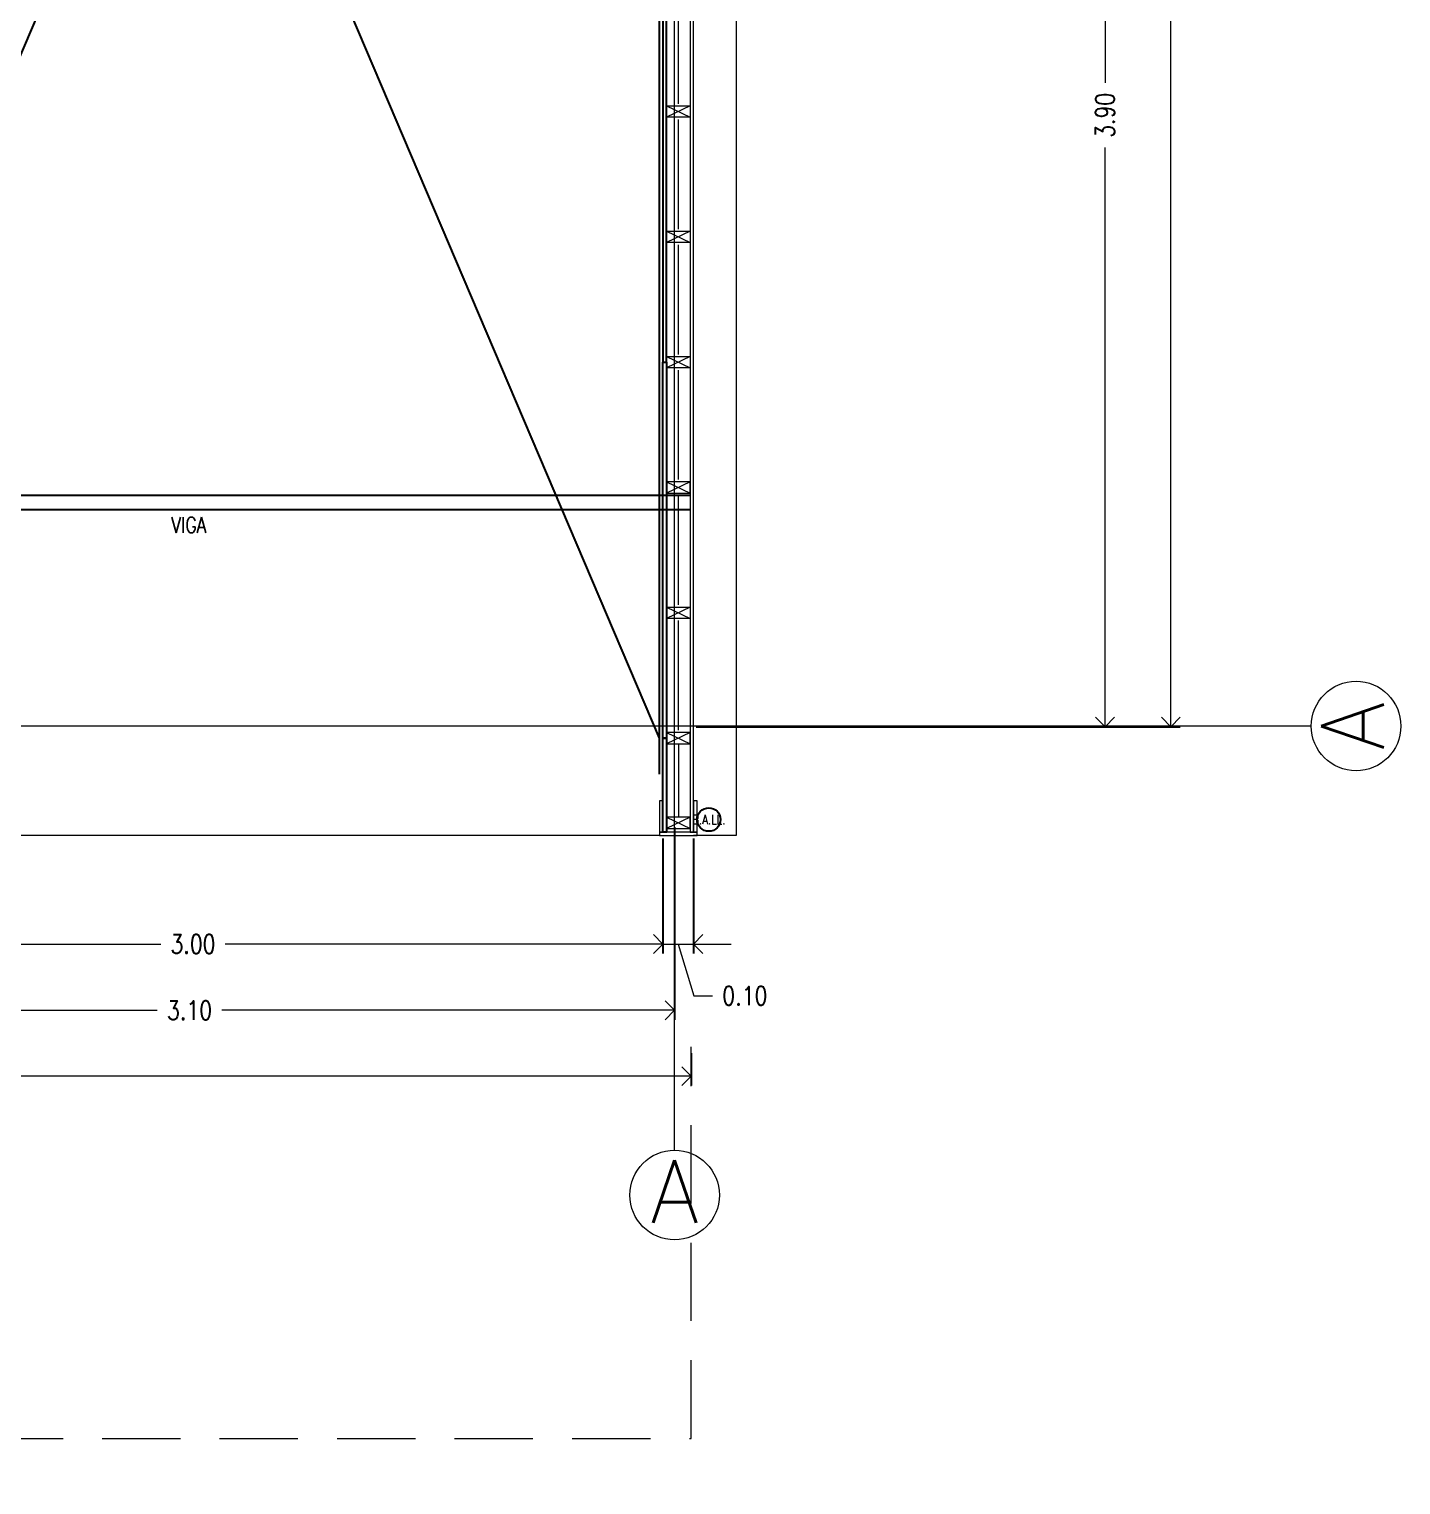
# Model space of a CAD drawing. Header units: inches. Extents: x 10.8 to 60.4, y 12.2 to 79.7.
# Drawn here: x 30.196 to 34.575, y 32.81 to 37.457 of the extents above; entities that cross this region are included whole.
import ezdxf
from ezdxf.enums import TextEntityAlignment as Align

# ---------------------------------------------------------------- set-up
doc = ezdxf.new("R2010")
doc.units = ezdxf.units.IN
doc.header["$MEASUREMENT"] = 0
doc.linetypes.add('HIDDEN', pattern=[0.375, 0.25, -0.125])
doc.layers.get('DEFPOINTS').update_dxf_attribs({"color": 210})
for name, color, linetype, lineweight in [('A-ANNO-DIMS', 3, 'Continuous', 18), ('A-ANNO-SYMB', 3, 'Continuous', 18), ('A-ANNO-TEXT', 3, 'Continuous', 18), ('A-DETL-MBND', 3, 'Continuous', 18), ('A-DETL-MCUT', 4, 'Continuous', 25), ('A-ELEV-IDEN', 3, 'Continuous', 18), ('A-ELEV-MBE2', 4, 'Continuous', 25), ('A-WALL-PATT', 8, 'Continuous', 18), ('A-WALL-STUD', 3, 'Continuous', 18)]:
    doc.layers.add(name, color=color, linetype=linetype, lineweight=lineweight)
doc.styles.add('E-ROMANS', font='romans.shx', dxfattribs={"width": 0.8})
doc.dimstyles.new('E-0050_ARW_12', dxfattribs={"dimscale": 0.001, "dimtxt": 60, "dimasz": 60, "dimexe": 30, "dimexo": 20, "dimgap": 30, "dimtad": 0, "dimzin": 0, "dimdsep": 46, "dimtxsty": 'E-ROMANS', "dimblk": 'OPEN90', "dimcen": 30, "dimclrd": 256, "dimclre": 256, "dimclrt": 256, "dimadec": 0, "dimazin": 0, "dimtfac": 1, "dimtmove": 1, "dimatfit": 3, "dimldrblk": 'OPEN90', "dimfxl": 1, "dimtfill": 1, "dimtolj": 1, "dimtzin": 0, "dimlwd": -1, "dimarcsym": 0})

# ---------------------------------------------------------------- blocks, each defined once
blk = doc.blocks.new('_Open90')
at = {"color": 0, "linetype": 'ByBlock', "lineweight": -2}
for p, q in [((0, 0), (-1, 0)), ((-0.5, 0.5), (0, 0)), ((0, 0), (-0.5, -0.5))]:
    blk.add_line(p, q, dxfattribs=at)
blk = doc.blocks.new('*D812')
at = {"layer": 'A-ANNO-DIMS', "lineweight": -2, "transparency": 16777216}
for p, q in [((29.2189, 35.2724), (29.2189, 34.506)), ((32.219, 34.8734), (32.219, 34.506))]:
    blk.add_line(p, q, dxfattribs=at)
at = {"layer": 'A-ANNO-DIMS', "transparency": 16777216}
for p, q in [((29.2789, 34.536), (30.6158, 34.536)), ((32.159, 34.536), (30.8221, 34.536))]:
    blk.add_line(p, q, dxfattribs=at)
at = {"layer": 'DEFPOINTS', "color": 0, "transparency": 16777216}
for p in [(29.2189, 35.2924), (32.219, 34.8934), (32.219, 34.536)]:
    blk.add_point(p, dxfattribs=at)
at = {"layer": 'A-ANNO-DIMS', "transparency": 16777216, "xscale": 0.06, "yscale": 0.06, "zscale": 0.06, "rotation": 180}
blk.add_blockref('_Open90', (29.2189, 34.536), dxfattribs=at)
at = {"layer": 'A-ANNO-DIMS', "transparency": 16777216, "xscale": 0.06, "yscale": 0.06, "zscale": 0.06}
blk.add_blockref('_Open90', (32.219, 34.536), dxfattribs=at)
at = {"layer": 'A-ANNO-DIMS', "transparency": 16777216, "insert": (30.7189, 34.536), "char_height": 0.06, "attachment_point": 5, "style": 'E-ROMANS', "bg_fill": 3, "box_fill_scale": 1.25, "bg_fill_color": 256, "bg_fill_true_color": 13158600, "bg_fill_transparency": 0}
blk.add_mtext('\\A1;3.00', dxfattribs=at)
blk = doc.blocks.new('*D872')
at = {"layer": 'A-ANNO-DIMS', "lineweight": -2, "transparency": 16777216}
for p, q in [((29.1594, 35.1974), (29.1594, 34.2946)), ((32.2564, 34.9094), (32.2564, 34.2946))]:
    blk.add_line(p, q, dxfattribs=at)
at = {"layer": 'A-ANNO-DIMS', "transparency": 16777216}
for p, q in [((29.2194, 34.3246), (30.6048, 34.3246)), ((32.1964, 34.3246), (30.8111, 34.3246))]:
    blk.add_line(p, q, dxfattribs=at)
at = {"layer": 'DEFPOINTS', "color": 0, "transparency": 16777216}
for p in [(29.1594, 35.2174), (32.2564, 34.9294), (32.2564, 34.3246)]:
    blk.add_point(p, dxfattribs=at)
at = {"layer": 'A-ANNO-DIMS', "transparency": 16777216, "xscale": 0.06, "yscale": 0.06, "zscale": 0.06, "rotation": 180}
blk.add_blockref('_Open90', (29.1594, 34.3246), dxfattribs=at)
at = {"layer": 'A-ANNO-DIMS', "transparency": 16777216, "xscale": 0.06, "yscale": 0.06, "zscale": 0.06}
blk.add_blockref('_Open90', (32.2564, 34.3246), dxfattribs=at)
at = {"layer": 'A-ANNO-DIMS', "transparency": 16777216, "insert": (30.7079, 34.3246), "char_height": 0.06, "attachment_point": 5, "style": 'E-ROMANS', "bg_fill": 3, "box_fill_scale": 1.25, "bg_fill_color": 256, "bg_fill_true_color": 13158600, "bg_fill_transparency": 0}
blk.add_mtext('\\A1;3.10', dxfattribs=at)
blk = doc.blocks.new('*D1044')
at = {"layer": 'A-ANNO-DIMS', "lineweight": -2, "transparency": 16777216}
for p, q in [((32.219, 34.8734), (32.219, 34.506)), ((32.317, 34.8734), (32.317, 34.506))]:
    blk.add_line(p, q, dxfattribs=at)
at = {"layer": 'A-ANNO-DIMS', "transparency": 16777216}
for p, q in [((32.159, 34.536), (32.099, 34.536)), ((32.219, 34.536), (32.317, 34.536)), ((32.219, 34.536), (32.317, 34.536)), ((32.268, 34.536), (32.3175, 34.371)), ((32.377, 34.536), (32.437, 34.536)), ((32.3175, 34.371), (32.3775, 34.371))]:
    blk.add_line(p, q, dxfattribs=at)
at = {"layer": 'DEFPOINTS', "color": 0, "transparency": 16777216}
for p in [(32.219, 34.8934), (32.317, 34.8934), (32.317, 34.536)]:
    blk.add_point(p, dxfattribs=at)
at = {"layer": 'A-ANNO-DIMS', "transparency": 16777216, "xscale": 0.06, "yscale": 0.06, "zscale": 0.06}
blk.add_blockref('_Open90', (32.219, 34.536), dxfattribs=at)
at = {"layer": 'A-ANNO-DIMS', "transparency": 16777216, "xscale": 0.06, "yscale": 0.06, "zscale": 0.06, "rotation": 180}
blk.add_blockref('_Open90', (32.317, 34.536), dxfattribs=at)
at = {"layer": 'A-ANNO-DIMS', "transparency": 16777216, "insert": (32.4806, 34.371), "char_height": 0.06, "attachment_point": 5, "style": 'E-ROMANS', "bg_fill": 3, "box_fill_scale": 1.25, "bg_fill_color": 256, "bg_fill_true_color": 13158600, "bg_fill_transparency": 0}
blk.add_mtext('\\A1;0.10', dxfattribs=at)
blk = doc.blocks.new('*D1066')
at = {"layer": 'A-ANNO-DIMS', "lineweight": -2, "transparency": 16777216}
for p, q in [((32.325, 39.1329), (33.6605, 39.1329)), ((32.3251, 35.2299), (33.6605, 35.2299))]:
    blk.add_line(p, q, dxfattribs=at)
at = {"layer": 'A-ANNO-DIMS', "transparency": 16777216}
for p, q in [((33.6305, 39.0729), (33.6305, 37.2846)), ((33.6305, 35.2899), (33.6305, 37.0783))]:
    blk.add_line(p, q, dxfattribs=at)
at = {"layer": 'DEFPOINTS', "color": 0, "transparency": 16777216}
for p in [(32.305, 39.1329), (32.3051, 35.2299), (33.6305, 35.2299)]:
    blk.add_point(p, dxfattribs=at)
at = {"layer": 'A-ANNO-DIMS', "transparency": 16777216, "xscale": 0.06, "yscale": 0.06, "zscale": 0.06}
for p, rotation in [((33.6305, 39.1329), 90), ((33.6305, 35.2299), 270)]:
    blk.add_blockref('_Open90', p, dxfattribs=dict(at, rotation=rotation))
at = {"layer": 'A-ANNO-DIMS', "transparency": 16777216, "insert": (33.6305, 37.1814), "char_height": 0.06, "attachment_point": 5, "rotation": 90, "style": 'E-ROMANS', "bg_fill": 3, "box_fill_scale": 1.25, "bg_fill_color": 256, "bg_fill_true_color": 13158600, "bg_fill_transparency": 0}
blk.add_mtext('\\A1;3.90', dxfattribs=at)
blk = doc.blocks.new('*D885')
at = {"layer": 'A-ANNO-DIMS', "lineweight": -2, "transparency": 16777216}
for p, q in [((32.325, 42.1319), (33.8708, 42.1319)), ((32.325, 35.2299), (33.8708, 35.2299))]:
    blk.add_line(p, q, dxfattribs=at)
at = {"layer": 'A-ANNO-DIMS', "transparency": 16777216}
for p, q in [((33.8408, 42.0719), (33.8408, 38.7829)), ((33.8408, 35.2899), (33.8408, 38.5789))]:
    blk.add_line(p, q, dxfattribs=at)
at = {"layer": 'DEFPOINTS', "color": 0, "transparency": 16777216}
for p in [(32.305, 42.1319), (32.305, 35.2299), (33.8408, 35.2299)]:
    blk.add_point(p, dxfattribs=at)
at = {"layer": 'A-ANNO-DIMS', "transparency": 16777216, "xscale": 0.06, "yscale": 0.06, "zscale": 0.06}
for p, rotation in [((33.8408, 42.1319), 90), ((33.8408, 35.2299), 270)]:
    blk.add_blockref('_Open90', p, dxfattribs=dict(at, rotation=rotation))
at = {"layer": 'A-ANNO-DIMS', "transparency": 16777216, "insert": (33.8408, 38.6809), "char_height": 0.06, "attachment_point": 5, "rotation": 90, "style": 'E-ROMANS', "bg_fill": 3, "box_fill_scale": 1.25, "bg_fill_color": 256, "bg_fill_true_color": 13158600, "bg_fill_transparency": 0}
blk.add_mtext('\\A1;6.90', dxfattribs=at)
blk = doc.blocks.new('*D1075')
at = {"layer": 'A-ANNO-DIMS', "lineweight": -2, "transparency": 16777216}
for p, q in [((26.0099, 34.1875), (26.0099, 34.0845)), ((32.309, 34.1875), (32.309, 34.0845))]:
    blk.add_line(p, q, dxfattribs=at)
at = {"layer": 'A-ANNO-DIMS', "transparency": 16777216}
for p, q in [((26.0699, 34.1145), (29.0574, 34.1145)), ((32.249, 34.1145), (29.2614, 34.1145))]:
    blk.add_line(p, q, dxfattribs=at)
at = {"layer": 'DEFPOINTS', "color": 0, "transparency": 16777216}
for p in [(26.0099, 34.2075), (32.309, 34.2075), (32.309, 34.1145)]:
    blk.add_point(p, dxfattribs=at)
at = {"layer": 'A-ANNO-DIMS', "transparency": 16777216, "xscale": 0.06, "yscale": 0.06, "zscale": 0.06, "rotation": 180}
blk.add_blockref('_Open90', (26.0099, 34.1145), dxfattribs=at)
at = {"layer": 'A-ANNO-DIMS', "transparency": 16777216, "xscale": 0.06, "yscale": 0.06, "zscale": 0.06}
blk.add_blockref('_Open90', (32.309, 34.1145), dxfattribs=at)
at = {"layer": 'A-ANNO-DIMS', "transparency": 16777216, "insert": (29.1594, 34.1145), "char_height": 0.06, "attachment_point": 5, "style": 'E-ROMANS', "bg_fill": 3, "box_fill_scale": 1.25, "bg_fill_color": 256, "bg_fill_true_color": 13158600, "bg_fill_transparency": 0}
blk.add_mtext('\\A1;6.30', dxfattribs=at)

msp = doc.modelspace()

# ---------------------------------------------------------------- linework, layer by layer
at = {"layer": 'A-ANNO-SYMB'}
for p, q in [((32.2564, 33.8778), (32.2564, 44.2823)), ((34.2889, 35.2319), (11.4546, 35.2319))]:
    msp.add_line(p, q, dxfattribs=at)
for centre in [(34.4319, 35.2319), (32.2564, 33.7348)]:
    msp.add_circle(centre, 0.143, dxfattribs=at)
at = {"layer": 'A-ANNO-TEXT', "linetype": 'HIDDEN'}
msp.add_lwpolyline([(26.0099, 34.2075), (26.0099, 32.9578), (29.018, 32.9578), (29.161, 32.8096), (29.304, 32.9578), (32.309, 32.9578), (32.309, 34.2075)], dxfattribs=at)
at = {"layer": 'A-DETL-MBND'}
msp.add_lwpolyline([(32.306, 42.3934), (32.306, 34.8934), (32.317, 34.8934), (32.317, 42.3934)], close=True, dxfattribs=at)
at = {"layer": 'A-DETL-MCUT'}
for points in [[(32.231, 36.3934), (32.231, 37.5934), (32.219, 37.5934), (32.219, 36.3934)], [(32.219, 35.1934), (32.219, 36.3934), (32.231, 36.3934), (32.231, 35.1934)], [(32.219, 34.8934), (32.219, 35.1934), (32.231, 35.1934), (32.231, 34.8934)]]:
    msp.add_lwpolyline(points, close=True, dxfattribs=at)
at = {"layer": 'A-ELEV-IDEN'}
msp.add_line((32.2069, 34.8824), (26.1119, 34.8824), dxfattribs=at)
msp.add_lwpolyline([(32.317, 42.4044), (32.4526, 42.4044), (32.4526, 34.8824), (32.317, 34.8824)], dxfattribs=at)
at = {"layer": 'A-ELEV-MBE2'}
msp.add_line((32.208, 35.0782), (32.208, 42.2934), dxfattribs=at)
at = {"layer": 'A-ELEV-MBE2', "ltscale": 7}
msp.add_line((29.2279, 35.1714), (32.2069, 42.1454), dxfattribs=at)
at = {"layer": 'A-ELEV-MBE2', "ltscale": 0.05}
msp.add_circle((32.3655, 34.9335), 0.0375, dxfattribs=at)
at = {"layer": 'A-WALL-PATT', "ltscale": 0.1}
for p, q in [((32.2685, 37.2184), (32.2685, 37.5684)), ((32.2685, 36.8184), (32.2685, 37.1684)), ((32.2685, 36.4184), (32.2685, 36.7684)), ((32.2685, 36.0184), (32.2685, 36.3684)), ((32.2685, 35.6184), (32.2685, 35.9684))]:
    msp.add_line(p, q, dxfattribs=at)

# ---------------------------------------------------------------- texts
at = {"layer": 'A-ANNO-TEXT', "attachment_point": 5, "style": 'E-ROMANS'}
for s, insert, char_height in [('\\pi-0.15,l0.15,t0.15;VIGA', (30.7058, 35.8739), 0.05), ('\\pi-0.09,l0.09,t0.09;B.A.LL.', (32.3655, 34.9335), 0.03)]:
    msp.add_mtext(s, dxfattribs=dict(at, insert=insert, char_height=char_height))
at = {"layer": 'A-ANNO-TEXT', "style": 'E-ROMANS'}
msp.add_attdef('A', text='0.00', height=0.2, rotation=90, dxfattribs=at).set_placement((34.4208, 35.2319), align=Align.MIDDLE_CENTER)
msp.add_attdef('A', text='0.00', height=0.2, dxfattribs=at).set_placement((32.2564, 33.7459), align=Align.MIDDLE_CENTER)

# ---------------------------------------------------------------- next in the draw order: dimensions: what is measured, and where the dimension line sits
at = {"layer": 'A-ANNO-DIMS'}
dim = msp.add_linear_dim(base=(33.6305, 35.2299), p1=(32.305, 39.1329), p2=(32.3051, 35.2299), angle=90, dimstyle='E-0050_ARW_12', dxfattribs=at)
dim.commit()
dim.dimension.update_dxf_attribs({"geometry": '*D1066', "text_midpoint": (33.6305, 37.1814)})
for base, p1, p2, picture, middle in [((32.219, 34.536), (29.2189, 35.2924), (32.219, 34.8934), '*D812', (30.7189, 34.536)), ((32.309, 34.1145), (26.0099, 34.2075), (32.309, 34.2075), '*D1075', (29.1594, 34.1145))]:
    dim = msp.add_linear_dim(base=base, p1=p1, p2=p2, dimstyle='E-0050_ARW_12', dxfattribs=at)
    dim.commit()
    dim.dimension.update_dxf_attribs({"geometry": picture, "text_midpoint": middle})

# ---------------------------------------------------------------- next in the draw order: linework, layer by layer
at = {"layer": 'A-ELEV-MBE2', "ltscale": 7}
msp.add_line((29.2279, 42.1924), (32.2069, 35.1934), dxfattribs=at)

# ---------------------------------------------------------------- next in the draw order: dimensions: what is measured, and where the dimension line sits
at = {"layer": 'A-ANNO-DIMS'}
dim = msp.add_linear_dim(base=(33.8408, 35.2299), p1=(32.305, 42.1319), p2=(32.305, 35.2299), angle=90, dimstyle='E-0050_ARW_12', dxfattribs=at)
dim.commit()
dim.dimension.update_dxf_attribs({"geometry": '*D885', "text_midpoint": (33.8408, 38.6809)})

# ---------------------------------------------------------------- next in the draw order: linework, layer by layer
at = {"layer": 'A-ELEV-MBE2'}
for p, q in [((29.1319, 35.9684), (32.306, 35.9684)), ((29.1319, 35.9234), (32.306, 35.9234))]:
    msp.add_line(p, q, dxfattribs=at)
at = {"layer": 'A-WALL-STUD'}
for p, q in [((32.231, 37.2114), (32.306, 37.1754)), ((32.306, 37.2114), (32.231, 37.1754)), ((32.231, 36.8114), (32.306, 36.7754)), ((32.306, 36.8114), (32.231, 36.7754)), ((32.231, 36.4114), (32.306, 36.3754)), ((32.306, 36.4114), (32.231, 36.3754)), ((32.306, 36.0114), (32.231, 35.9754)), ((32.231, 36.0114), (32.306, 35.9754)), ((32.231, 35.6114), (32.306, 35.5754)), ((32.306, 35.6114), (32.231, 35.5754))]:
    msp.add_line(p, q, dxfattribs=at)
for points in [[(32.231, 37.2114), (32.306, 37.2114), (32.306, 37.1754), (32.231, 37.1754)], [(32.231, 36.8114), (32.306, 36.8114), (32.306, 36.7754), (32.231, 36.7754)], [(32.231, 36.4114), (32.306, 36.4114), (32.306, 36.3754), (32.231, 36.3754)], [(32.306, 36.0114), (32.231, 36.0114), (32.231, 35.9754), (32.306, 35.9754)], [(32.231, 35.6114), (32.306, 35.6114), (32.306, 35.5754), (32.231, 35.5754)]]:
    msp.add_lwpolyline(points, close=True, dxfattribs=at)

# ---------------------------------------------------------------- next in the draw order: dimensions: what is measured, and where the dimension line sits
at = {"layer": 'A-ANNO-DIMS'}
dim = msp.add_linear_dim(base=(32.2564, 34.3246), p1=(29.1594, 35.2174), p2=(32.2564, 34.9294), dimstyle='E-0050_ARW_12', dxfattribs=at)
dim.commit()
dim.dimension.update_dxf_attribs({"geometry": '*D872', "text_midpoint": (30.7079, 34.3246)})

# ---------------------------------------------------------------- next in the draw order: linework, layer by layer
at = {"layer": 'A-WALL-PATT', "ltscale": 0.1}
for p, q in [((32.2685, 35.2184), (32.2685, 35.5684)), ((32.2685, 35.1754), (32.2685, 34.9414))]:
    msp.add_line(p, q, dxfattribs=at)
at = {"layer": 'A-WALL-STUD'}
for p, q in [((32.306, 35.2114), (32.231, 35.1754)), ((32.231, 35.2114), (32.306, 35.1754))]:
    msp.add_line(p, q, dxfattribs=at)
msp.add_lwpolyline([(32.306, 35.2114), (32.231, 35.2114), (32.231, 35.1754), (32.306, 35.1754)], close=True, dxfattribs=at)

# ---------------------------------------------------------------- next in the draw order: dimensions: what is measured, and where the dimension line sits
at = {"layer": 'A-ANNO-DIMS'}
dim = msp.add_linear_dim(base=(32.317, 34.536), p1=(32.219, 34.8934), p2=(32.317, 34.8934), dimstyle='E-0050_ARW_12', dxfattribs=at)
dim.commit()
dim.dimension.update_dxf_attribs({"geometry": '*D1044', "text_midpoint": (32.4075, 34.371)})

# ---------------------------------------------------------------- next in the draw order: linework, layer by layer
at = {"layer": 'A-DETL-MBND'}
msp.add_line((32.328, 34.8824), (32.328, 34.8934), dxfattribs=at)
for points in [[(32.2188, 34.9934), (32.2078, 34.9934), (32.2078, 34.8934), (32.2188, 34.8934)], [(32.328, 34.9934), (32.317, 34.9934), (32.317, 34.8934), (32.328, 34.8934)]]:
    msp.add_lwpolyline(points, close=True, dxfattribs=at)
msp.add_lwpolyline([(32.328, 34.8934), (32.2078, 34.8934), (32.2078, 34.8824), (32.328, 34.8824)], dxfattribs=at)
at = {"layer": 'A-WALL-STUD'}
for p, q in [((32.306, 34.9414), (32.231, 34.9054)), ((32.231, 34.9414), (32.306, 34.9054))]:
    msp.add_line(p, q, dxfattribs=at)
msp.add_lwpolyline([(32.306, 34.9414), (32.231, 34.9414), (32.231, 34.9054), (32.306, 34.9054)], close=True, dxfattribs=at)

doc.saveas('drawing.dxf')
